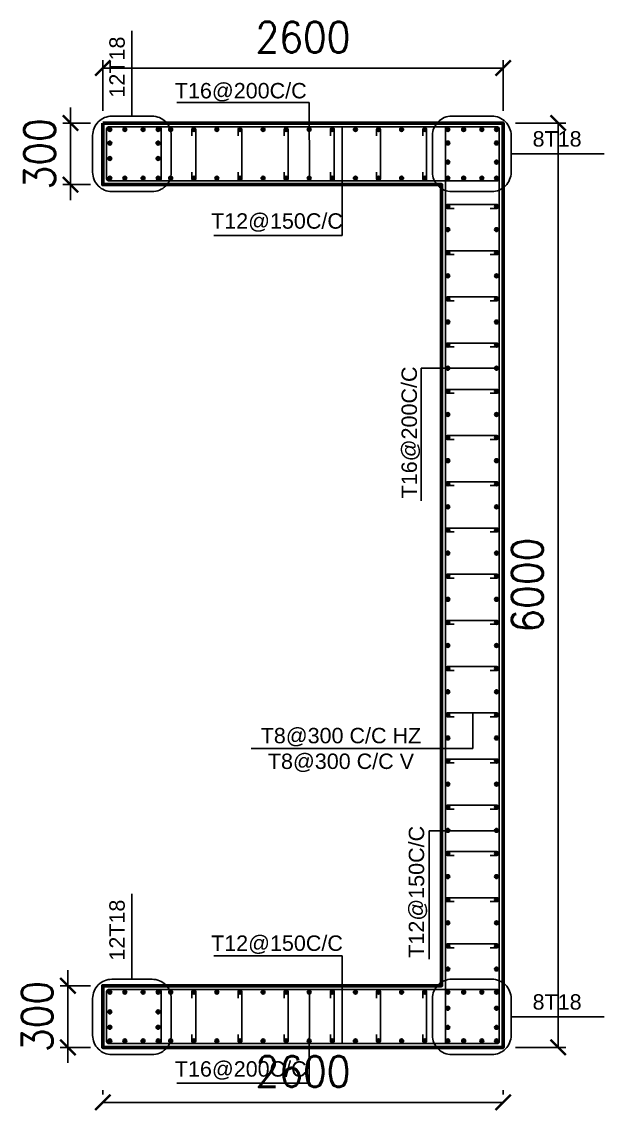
# Model space of a CAD drawing. Header units: millimetres. Extents: x -967280 to 3852, y 2833 to 1955156.
# Drawn here: x -402557 to -399924, y 466914 to 471837 of the extents above; entities that cross this region are included whole.
import ezdxf

# ---------------------------------------------------------------- set-up
doc = ezdxf.new("R2010")
doc.units = ezdxf.units.MM
doc.header["$LTSCALE"] = 1000
doc.header["$PDMODE"] = 35
doc.header["$PDSIZE"] = 25
for name, color, linetype in [('A-WALL-LOW', 4, 'Continuous'), ('BARS', 1, 'Continuous'), ('S -Beams', 2, 'Continuous'), ('ST-STEEL', 4, 'Continuous'), ('ST-TEXT', 3, 'Continuous')]:
    doc.layers.add(name, color=color, linetype=linetype)
doc.layers.add('ST-001-COL-SEC', color=6, linetype='Continuous', lineweight=60)
doc.styles.add('DIM 1', font='arial.ttf', dxfattribs={"width": 0.8})
doc.styles.add('STRECTURAL', font='arial.ttf')
doc.styles.add('TUNELNO', font='romans.shx', dxfattribs={"width": 0.9})
doc.styles.add('TXT DIM 25', font='arial.ttf')
doc.dimstyles.new('50', dxfattribs={"dimscale": 0.666667, "dimtxt": 0.5, "dimasz": 0.12, "dimexe": 0.1, "dimexo": 0.08, "dimgap": 0.15, "dimtad": 1, "dimlfac": 0.4, "dimzin": 4, "dimdsep": 46, "dimtxsty": 'DIM 1', "dimblk": 'ARCHTICK', "dimcen": 0.09, "dimdle": 0.1, "dimclrd": 1, "dimclre": 252, "dimclrt": 2, "dimadec": 0, "dimazin": 0, "dimtfac": 1, "dimtix": 1, "dimtmove": 0, "dimatfit": 3, "dimfxl": 33, "dimtolj": 1, "dimtzin": 0, "dimarcsym": 0})
doc.dimstyles.new('Copy(2) of DSEC', dxfattribs={"dimtxt": 200, "dimasz": 100, "dimexe": 50, "dimexo": 80, "dimgap": 100, "dimtad": 1, "dimdec": 0, "dimrnd": 5, "dimzin": 0, "dimdsep": 46, "dimtxsty": 'TUNELNO', "dimblk": 'ARCHTICK', "dimcen": 0.09, "dimclrd": 1, "dimclre": 1, "dimclrt": 3, "dimadec": 0, "dimazin": 0, "dimtfac": 0.78125, "dimtdec": 0, "dimtix": 1, "dimtmove": 2, "dimatfit": 3, "dimldrblk": 'ARCHTICK', "dimfxl": 1, "dimtolj": 1, "dimtzin": 0, "dimarcsym": 0})
doc.dimstyles.new('ST- DIM1-25', dxfattribs={"dimscale": 0.025, "dimtxt": 1000, "dimasz": 1000, "dimexe": 1000, "dimexo": 1000, "dimgap": 0.5, "dimtad": 2, "dimdec": 0, "dimrnd": 5, "dimzin": 0, "dimdsep": 46, "dimtxsty": 'TXT DIM 25', "dimblk": 'ARCHTICK', "dimcen": 90, "dimdle": 1000, "dimclrd": 1, "dimclre": 1, "dimclrt": 3, "dimadec": 1, "dimazin": 0, "dimtfac": 1, "dimtdec": 0, "dimtofl": 0, "dimtmove": 0, "dimatfit": 3, "dimfxl": 1, "dimtolj": 1, "dimtzin": 0, "dimarcsym": 0})

# ---------------------------------------------------------------- blocks, each defined once
blk = doc.blocks.new('D25')
at = {"layer": 'BARS'}
h = blk.add_hatch(color=256, dxfattribs=at)
h.dxf.hatch_style = 1
edge = h.paths.add_edge_path()
edge.add_arc((0, 0), 12.5, 0, 360)
at = {"layer": 'BARS', "color": 1}
blk.add_circle((0, 0), 12.5, dxfattribs=at)
at = {"layer": 'Defpoints'}
for p, q in [((12.5, 0), (-12.5, 0)), ((0, -12.5), (0, 12.5))]:
    blk.add_line(p, q, dxfattribs=at)
at = {"layer": 'ST-STEEL'}
blk.add_circle((0, 0), 12.5, dxfattribs=at)
blk = doc.blocks.new('_ArchTick')
at = {"color": 0, "linetype": 'ByBlock', "const_width": 0.15}
blk.add_lwpolyline([(-0.5, -0.5), (0.5, 0.5)], dxfattribs=at)
blk = doc.blocks.new('*D60')
at = {"layer": 'Defpoints', "color": 0, "transparency": 16777216}
for p in [(544854, 1635439.3), (544854, 1629439.3), (545211.1, 1629439.3)]:
    blk.add_point(p, dxfattribs=at)
at = {"layer": 'S -Beams', "color": 1, "lineweight": -2, "transparency": 16777216}
for p, q in [((544934, 1635439.3), (545261.1, 1635439.3)), ((545211.1, 1635439.3), (545211.1, 1629439.3)), ((544934, 1629439.3), (545261.1, 1629439.3))]:
    blk.add_line(p, q, dxfattribs=at)
at = {"layer": 'S -Beams', "color": 1, "lineweight": -2, "transparency": 16777216, "xscale": 100, "yscale": 100, "zscale": 100}
for p, rotation in [((545211.1, 1635439.3), 90), ((545211.1, 1629439.3), 270)]:
    blk.add_blockref('_ArchTick', p, dxfattribs=dict(at, rotation=rotation))
at = {"layer": 'S -Beams', "color": 3, "transparency": 16777216, "insert": (545011.1, 1632439.3), "char_height": 200, "attachment_point": 5, "rotation": 90, "style": 'TUNELNO'}
blk.add_mtext('\\A1;6000', dxfattribs=at)
blk = doc.blocks.new('*D61')
at = {"layer": 'Defpoints', "color": 0, "transparency": 16777216}
for p in [(542254, 1629082.2), (544854, 1629082.2), (544854, 1629082.2)]:
    blk.add_point(p, dxfattribs=at)
at = {"layer": 'S -Beams', "color": 1, "lineweight": -2, "transparency": 16777216}
for p, q in [((542254, 1629162.2), (542254, 1629132.2)), ((544854, 1629162.2), (544854, 1629132.2)), ((542254, 1629082.2), (544854, 1629082.2))]:
    blk.add_line(p, q, dxfattribs=at)
at = {"layer": 'S -Beams', "color": 1, "lineweight": -2, "transparency": 16777216, "xscale": 100, "yscale": 100, "zscale": 100, "rotation": 180}
blk.add_blockref('_ArchTick', (542254, 1629082.2), dxfattribs=at)
at = {"layer": 'S -Beams', "color": 1, "lineweight": -2, "transparency": 16777216, "xscale": 100, "yscale": 100, "zscale": 100}
blk.add_blockref('_ArchTick', (544854, 1629082.2), dxfattribs=at)
at = {"layer": 'S -Beams', "color": 3, "transparency": 16777216, "insert": (543554, 1629282.2), "char_height": 200, "attachment_point": 5, "style": 'TUNELNO'}
blk.add_mtext('\\A1;2600', dxfattribs=at)
blk = doc.blocks.new('*D62')
at = {"layer": 'Defpoints', "color": 0, "transparency": 16777216}
for p in [(544854, 1635796.4), (542254, 1635439.3), (544854, 1635439.3)]:
    blk.add_point(p, dxfattribs=at)
at = {"layer": 'S -Beams', "color": 1, "lineweight": -2, "transparency": 16777216}
for p, q in [((542254, 1635519.3), (542254, 1635846.4)), ((544854, 1635519.3), (544854, 1635846.4)), ((542254, 1635796.4), (544854, 1635796.4))]:
    blk.add_line(p, q, dxfattribs=at)
at = {"layer": 'S -Beams', "color": 1, "lineweight": -2, "transparency": 16777216, "xscale": 100, "yscale": 100, "zscale": 100, "rotation": 180}
blk.add_blockref('_ArchTick', (542254, 1635796.4), dxfattribs=at)
at = {"layer": 'S -Beams', "color": 1, "lineweight": -2, "transparency": 16777216, "xscale": 100, "yscale": 100, "zscale": 100}
blk.add_blockref('_ArchTick', (544854, 1635796.4), dxfattribs=at)
at = {"layer": 'S -Beams', "color": 3, "transparency": 16777216, "insert": (543554, 1635996.4), "char_height": 200, "attachment_point": 5, "style": 'TUNELNO'}
blk.add_mtext('\\A1;2600', dxfattribs=at)
blk = doc.blocks.new('*D63')
at = {"layer": 'Defpoints', "color": 0, "transparency": 16777216}
for p in [(542027.8, 1629839.3), (542254, 1629839.3), (542254, 1629439.3)]:
    blk.add_point(p, dxfattribs=at)
at = {"layer": 'S -Beams', "color": 1, "lineweight": -2, "transparency": 16777216}
for p, q in [((542027.8, 1629839.3), (542027.8, 1629939.3)), ((542174, 1629839.3), (541977.8, 1629839.3)), ((542027.8, 1629439.3), (542027.8, 1629839.3)), ((542174, 1629439.3), (541977.8, 1629439.3)), ((542027.8, 1629439.3), (542027.8, 1629339.3))]:
    blk.add_line(p, q, dxfattribs=at)
at = {"layer": 'S -Beams', "color": 1, "lineweight": -2, "transparency": 16777216, "xscale": 100, "yscale": 100, "zscale": 100}
for p, rotation in [((542027.8, 1629839.3), 270), ((542027.8, 1629439.3), 90)]:
    blk.add_blockref('_ArchTick', p, dxfattribs=dict(at, rotation=rotation))
at = {"layer": 'S -Beams', "color": 3, "transparency": 16777216, "insert": (541827.8, 1629639.3), "char_height": 200, "attachment_point": 5, "rotation": 90, "style": 'TUNELNO'}
blk.add_mtext('\\A1;300', dxfattribs=at)
blk = doc.blocks.new('*D64')
at = {"layer": 'Defpoints', "color": 0, "transparency": 16777216}
for p in [(542254, 1635439.3), (542043.8, 1635039.3), (542254, 1635039.3)]:
    blk.add_point(p, dxfattribs=at)
at = {"layer": 'S -Beams', "color": 1, "lineweight": -2, "transparency": 16777216}
for p, q in [((542043.8, 1635439.3), (542043.8, 1635539.3)), ((542174, 1635439.3), (541993.8, 1635439.3)), ((542043.8, 1635439.3), (542043.8, 1635039.3)), ((542174, 1635039.3), (541993.8, 1635039.3)), ((542043.8, 1635039.3), (542043.8, 1634939.3))]:
    blk.add_line(p, q, dxfattribs=at)
at = {"layer": 'S -Beams', "color": 1, "lineweight": -2, "transparency": 16777216, "xscale": 100, "yscale": 100, "zscale": 100}
for p, rotation in [((542043.8, 1635439.3), 270), ((542043.8, 1635039.3), 90)]:
    blk.add_blockref('_ArchTick', p, dxfattribs=dict(at, rotation=rotation))
at = {"layer": 'S -Beams', "color": 3, "transparency": 16777216, "insert": (541843.8, 1635239.3), "char_height": 200, "attachment_point": 5, "rotation": 90, "style": 'TUNELNO'}
blk.add_mtext('\\A1;300', dxfattribs=at)
blk = doc.blocks.new('ST_WAll')
at = {"layer": 'A-WALL-LOW', "color": 1}
for points in [[(542313.1, 1634994.3), (542574.1, 1634994.3, 0.414214), (542699.1, 1635119.3), (542699.1, 1635358.6, 0.414214), (542574.1, 1635483.6), (542313.1, 1635483.6, 0.414214), (542188.1, 1635358.6), (542188.1, 1635119.3, 0.414214)], [(544781, 1634994.6), (544520, 1634994.6, -0.414214), (544395, 1635119.6), (544395, 1635358.9, -0.414214), (544520, 1635483.9), (544781, 1635483.9, -0.414214), (544906, 1635358.9), (544906, 1635119.6, -0.414214)], [(542313.1, 1629392), (542574.1, 1629392, 0.414214), (542699.1, 1629517), (542699.1, 1629756.3, 0.414214), (542574.1, 1629881.3), (542313.1, 1629881.3, 0.414214), (542188.1, 1629756.3), (542188.1, 1629517, 0.414214)], [(544781, 1629392.3), (544520, 1629392.3, -0.414214), (544395, 1629517.3), (544395, 1629756.6, -0.414214), (544520, 1629881.6), (544781, 1629881.6, -0.414214), (544906, 1629756.6), (544906, 1629517.3, -0.414214)]]:
    blk.add_lwpolyline(points, format="xyb", close=True, dxfattribs=at)
at = {"layer": 'ST-001-COL-SEC'}
blk.add_lwpolyline([(542254, 1635439.3), (544854, 1635439.3), (544854, 1629439.3), (542254, 1629439.3), (542254, 1629839.3), (544454, 1629839.3), (544454, 1635039.3), (542254, 1635039.3)], close=True, dxfattribs=at)
at = {"layer": 'ST-STEEL'}
for points in [[(542291.5, 1635414.3), (544816.5, 1635414.3, -0.414214), (544829, 1635401.8), (544829, 1635076.8, -0.414214), (544816.5, 1635064.3), (542291.5, 1635064.3, -0.414214), (542279, 1635076.8), (542279, 1635401.8, -0.414214)], [(542291.5, 1635064.3), (542621, 1635064.3, 0.414214), (542633.5, 1635076.8), (542633.5, 1635401.8, 0.414214), (542621, 1635414.3), (542291.5, 1635414.3, 0.414214), (542279, 1635401.8), (542279, 1635076.8, 0.414214)], [(544816.5, 1635414.3), (544491.5, 1635414.3, 0.414214), (544479, 1635401.8), (544479, 1629476.8, 0.414214), (544491.5, 1629464.3), (544816.5, 1629464.3, 0.414214), (544829, 1629476.8), (544829, 1635401.8, 0.414214)], [(542291.5, 1629464.3), (544816.5, 1629464.3, 0.414214), (544829, 1629476.8), (544829, 1629801.8, 0.414214), (544816.5, 1629814.3), (542291.5, 1629814.3, 0.414214), (542279, 1629801.8), (542279, 1629476.8, 0.414214)], [(542291.5, 1629814.3), (542621, 1629814.3, -0.414214), (542633.5, 1629801.8), (542633.5, 1629476.8, -0.414214), (542621, 1629464.3), (542291.5, 1629464.3, -0.414214), (542279, 1629476.8), (542279, 1629801.8, -0.414214)]]:
    blk.add_lwpolyline(points, format="xyb", close=True, dxfattribs=at)
for points in [[(542832.4, 1635120.1), (542832.4, 1635078, 1), (542857.4, 1635078), (542857.4, 1635397.5, 1), (542832.4, 1635397.5), (542832.4, 1635355.3)], [(543132.4, 1635120.1), (543132.4, 1635078, 1), (543157.4, 1635078), (543157.4, 1635397.5, 1), (543132.4, 1635397.5), (543132.4, 1635355.3)], [(543432.4, 1635120.1), (543432.4, 1635078, 1), (543457.4, 1635078), (543457.4, 1635397.5, 1), (543432.4, 1635397.5), (543432.4, 1635355.3)], [(543732.4, 1635120.1), (543732.4, 1635078, 1), (543757.4, 1635078), (543757.4, 1635397.5, 1), (543732.4, 1635397.5), (543732.4, 1635355.3)], [(544032.4, 1635120.1), (544032.4, 1635078, 1), (544057.4, 1635078), (544057.4, 1635397.5, 1), (544032.4, 1635397.5), (544032.4, 1635355.3)], [(544332.4, 1635120.1), (544332.4, 1635078, 1), (544357.4, 1635078), (544357.4, 1635397.5, 1), (544332.4, 1635397.5), (544332.4, 1635355.3)], [(544770.5, 1634885.4), (544812.6, 1634885.4, 1), (544812.6, 1634910.4), (544493.1, 1634910.4, 1), (544493.1, 1634885.4), (544535.3, 1634885.4)], [(544770.5, 1634885.4), (544812.6, 1634885.4, 1), (544812.6, 1634910.4), (544493.1, 1634910.4, 1), (544493.1, 1634885.4), (544535.3, 1634885.4)], [(544770.5, 1634585.4), (544812.6, 1634585.4, 1), (544812.6, 1634610.4), (544493.1, 1634610.4, 1), (544493.1, 1634585.4), (544535.3, 1634585.4)], [(544770.5, 1634585.4), (544812.6, 1634585.4, 1), (544812.6, 1634610.4), (544493.1, 1634610.4, 1), (544493.1, 1634585.4), (544535.3, 1634585.4)], [(544770.5, 1634285.4), (544812.6, 1634285.4, 1), (544812.6, 1634310.4), (544493.1, 1634310.4, 1), (544493.1, 1634285.4), (544535.3, 1634285.4)], [(544770.5, 1634285.4), (544812.6, 1634285.4, 1), (544812.6, 1634310.4), (544493.1, 1634310.4, 1), (544493.1, 1634285.4), (544535.3, 1634285.4)], [(544770.5, 1633985.4), (544812.6, 1633985.4, 1), (544812.6, 1634010.4), (544493.1, 1634010.4, 1), (544493.1, 1633985.4), (544535.3, 1633985.4)], [(544770.5, 1633985.4), (544812.6, 1633985.4, 1), (544812.6, 1634010.4), (544493.1, 1634010.4, 1), (544493.1, 1633985.4), (544535.3, 1633985.4)], [(544770.5, 1633685.4), (544812.6, 1633685.4, 1), (544812.6, 1633710.4), (544493.1, 1633710.4, 1), (544493.1, 1633685.4), (544535.3, 1633685.4)], [(544770.5, 1633685.4), (544812.6, 1633685.4, 1), (544812.6, 1633710.4), (544493.1, 1633710.4, 1), (544493.1, 1633685.4), (544535.3, 1633685.4)], [(544770.5, 1633385.4), (544812.6, 1633385.4, 1), (544812.6, 1633410.4), (544493.1, 1633410.4, 1), (544493.1, 1633385.4), (544535.3, 1633385.4)], [(544770.5, 1633385.4), (544812.6, 1633385.4, 1), (544812.6, 1633410.4), (544493.1, 1633410.4, 1), (544493.1, 1633385.4), (544535.3, 1633385.4)], [(544770.5, 1633085.4), (544812.6, 1633085.4, 1), (544812.6, 1633110.4), (544493.1, 1633110.4, 1), (544493.1, 1633085.4), (544535.3, 1633085.4)], [(544770.5, 1633085.4), (544812.6, 1633085.4, 1), (544812.6, 1633110.4), (544493.1, 1633110.4, 1), (544493.1, 1633085.4), (544535.3, 1633085.4)], [(544770.5, 1632785.4), (544812.6, 1632785.4, 1), (544812.6, 1632810.4), (544493.1, 1632810.4, 1), (544493.1, 1632785.4), (544535.3, 1632785.4)], [(544770.5, 1632785.4), (544812.6, 1632785.4, 1), (544812.6, 1632810.4), (544493.1, 1632810.4, 1), (544493.1, 1632785.4), (544535.3, 1632785.4)], [(544770.5, 1632485.4), (544812.6, 1632485.4, 1), (544812.6, 1632510.4), (544493.1, 1632510.4, 1), (544493.1, 1632485.4), (544535.3, 1632485.4)], [(544770.5, 1632485.4), (544812.6, 1632485.4, 1), (544812.6, 1632510.4), (544493.1, 1632510.4, 1), (544493.1, 1632485.4), (544535.3, 1632485.4)], [(544770.5, 1632185.4), (544812.6, 1632185.4, 1), (544812.6, 1632210.4), (544493.1, 1632210.4, 1), (544493.1, 1632185.4), (544535.3, 1632185.4)], [(544770.5, 1632185.4), (544812.6, 1632185.4, 1), (544812.6, 1632210.4), (544493.1, 1632210.4, 1), (544493.1, 1632185.4), (544535.3, 1632185.4)], [(544770.5, 1631885.4), (544812.6, 1631885.4, 1), (544812.6, 1631910.4), (544493.1, 1631910.4, 1), (544493.1, 1631885.4), (544535.3, 1631885.4)], [(544770.5, 1631885.4), (544812.6, 1631885.4, 1), (544812.6, 1631910.4), (544493.1, 1631910.4, 1), (544493.1, 1631885.4), (544535.3, 1631885.4)], [(544770.5, 1631585.4), (544812.6, 1631585.4, 1), (544812.6, 1631610.4), (544493.1, 1631610.4, 1), (544493.1, 1631585.4), (544535.3, 1631585.4)], [(544770.5, 1631585.4), (544812.6, 1631585.4, 1), (544812.6, 1631610.4), (544493.1, 1631610.4, 1), (544493.1, 1631585.4), (544535.3, 1631585.4)], [(544770.5, 1631285.4), (544812.6, 1631285.4, 1), (544812.6, 1631310.4), (544493.1, 1631310.4, 1), (544493.1, 1631285.4), (544535.3, 1631285.4)], [(544770.5, 1631285.4), (544812.6, 1631285.4, 1), (544812.6, 1631310.4), (544493.1, 1631310.4, 1), (544493.1, 1631285.4), (544535.3, 1631285.4)], [(544770.5, 1630985.4), (544812.6, 1630985.4, 1), (544812.6, 1631010.4), (544493.1, 1631010.4, 1), (544493.1, 1630985.4), (544535.3, 1630985.4)], [(544770.5, 1630985.4), (544812.6, 1630985.4, 1), (544812.6, 1631010.4), (544493.1, 1631010.4, 1), (544493.1, 1630985.4), (544535.3, 1630985.4)], [(544770.5, 1630685.4), (544812.6, 1630685.4, 1), (544812.6, 1630710.4), (544493.1, 1630710.4, 1), (544493.1, 1630685.4), (544535.3, 1630685.4)], [(544770.5, 1630685.4), (544812.6, 1630685.4, 1), (544812.6, 1630710.4), (544493.1, 1630710.4, 1), (544493.1, 1630685.4), (544535.3, 1630685.4)], [(544770.5, 1630385.4), (544812.6, 1630385.4, 1), (544812.6, 1630410.4), (544493.1, 1630410.4, 1), (544493.1, 1630385.4), (544535.3, 1630385.4)], [(544770.5, 1630385.4), (544812.6, 1630385.4, 1), (544812.6, 1630410.4), (544493.1, 1630410.4, 1), (544493.1, 1630385.4), (544535.3, 1630385.4)], [(544770.5, 1630085.4), (544812.6, 1630085.4, 1), (544812.6, 1630110.4), (544493.1, 1630110.4, 1), (544493.1, 1630085.4), (544535.3, 1630085.4)], [(544770.5, 1630085.4), (544812.6, 1630085.4, 1), (544812.6, 1630110.4), (544493.1, 1630110.4, 1), (544493.1, 1630085.4), (544535.3, 1630085.4)], [(542832.4, 1629758.4), (542832.4, 1629800.5, -1), (542857.4, 1629800.5), (542857.4, 1629481, -1), (542832.4, 1629481), (542832.4, 1629523.2)], [(543132.4, 1629758.4), (543132.4, 1629800.5, -1), (543157.4, 1629800.5), (543157.4, 1629481, -1), (543132.4, 1629481), (543132.4, 1629523.2)], [(543432.4, 1629758.4), (543432.4, 1629800.5, -1), (543457.4, 1629800.5), (543457.4, 1629481, -1), (543432.4, 1629481), (543432.4, 1629523.2)], [(543732.4, 1629758.4), (543732.4, 1629800.5, -1), (543757.4, 1629800.5), (543757.4, 1629481, -1), (543732.4, 1629481), (543732.4, 1629523.2)], [(544032.4, 1629758.4), (544032.4, 1629800.5, -1), (544057.4, 1629800.5), (544057.4, 1629481, -1), (544032.4, 1629481), (544032.4, 1629523.2)], [(544332.4, 1629758.4), (544332.4, 1629800.5, -1), (544357.4, 1629800.5), (544357.4, 1629481, -1), (544332.4, 1629481), (544332.4, 1629523.2)]]:
    blk.add_lwpolyline(points, format="xyb", dxfattribs=at)
at = {"layer": 'ST-STEEL', "color": 0}
for p, xscale, rotation in [((542299.3, 1635397.5), -1.000000000000001, 90), ((542396.8, 1635397.5), -1.000000000000001, 90), ((542694.7, 1635397.5), -1.000000000000001, 90), ((542844.7, 1635397.5), -1.000000000000001, 90), ((542994.7, 1635397.5), -1.000000000000001, 90), ((543144.7, 1635397.5), -1.000000000000001, 90), ((543294.7, 1635397.5), -1.000000000000001, 90), ((543444.7, 1635397.5), -1.000000000000001, 90), ((543594.7, 1635397.5), -1.000000000000001, 90), ((543744.7, 1635397.5), -1.000000000000001, 90), ((543894.7, 1635397.5), -1.000000000000001, 90), ((544044.7, 1635397.5), -1.000000000000001, 90), ((544194.7, 1635397.5), -1.000000000000001, 90), ((544344.7, 1635397.5), -1.000000000000001, 90), ((544494.7, 1635397.5), -1.000000000000001, 90), ((544597.6, 1635397.5), -1.000000000000001, 90), ((544715.5, 1635397.5), -1.000000000000001, 90), ((544811, 1635397.5), -1.000000000000001, 90), ((542299.3, 1635309.1), -1.000000000000001, 90), ((544494.7, 1635309.6), -1.000000000000001, 90), ((544811, 1635309.6), -1.000000000000001, 90), ((542299.3, 1635209.2), -1.000000000000001, 90), ((542515.6, 1635081), -1, 270), ((542613.4, 1635081), -1, 270), ((544494.7, 1634897.5), -1.000000000000001, 90), ((544811, 1634897.5), -1.000000000000001, 90), ((544494.7, 1634747.5), -1.000000000000001, 90), ((544811, 1634747.5), -1.000000000000001, 90), ((544494.7, 1634597.5), -1.000000000000001, 90), ((544811, 1634597.5), -1.000000000000001, 90), ((544494.7, 1634447.5), -1.000000000000001, 90), ((544811, 1634447.5), -1.000000000000001, 90), ((544494.7, 1634297.5), -1.000000000000001, 90), ((544811, 1634297.5), -1.000000000000001, 90), ((544494.7, 1634147.5), -1.000000000000001, 90), ((544811, 1634147.5), -1.000000000000001, 90), ((544494.7, 1633997.5), -1.000000000000001, 90), ((544811, 1633997.5), -1.000000000000001, 90), ((544494.7, 1633847.5), -1.000000000000001, 90), ((544811, 1633847.5), -1.000000000000001, 90), ((544494.7, 1633697.5), -1.000000000000001, 90), ((544811, 1633697.5), -1.000000000000001, 90), ((544494.7, 1633547.5), -1.000000000000001, 90), ((544811, 1633547.5), -1.000000000000001, 90), ((544494.7, 1633397.5), -1.000000000000001, 90), ((544811, 1633397.5), -1.000000000000001, 90), ((544494.7, 1633247.5), -1.000000000000001, 90), ((544811, 1633247.5), -1.000000000000001, 90), ((544494.7, 1633097.5), -1.000000000000001, 90), ((544811, 1633097.5), -1.000000000000001, 90), ((544494.7, 1632947.5), -1.000000000000001, 90), ((544811, 1632947.5), -1.000000000000001, 90), ((544494.7, 1632797.5), -1.000000000000001, 90), ((544811, 1632797.5), -1.000000000000001, 90), ((544494.7, 1632647.5), -1.000000000000001, 90), ((544811, 1632647.5), -1.000000000000001, 90), ((544494.7, 1632497.5), -1.000000000000001, 90), ((544811, 1632497.5), -1.000000000000001, 90), ((544494.7, 1632347.5), -1.000000000000001, 90), ((544811, 1632347.5), -1.000000000000001, 90), ((544494.7, 1632197.5), -1.000000000000001, 90), ((544811, 1632197.5), -1.000000000000001, 90), ((544494.7, 1632047.5), -1.000000000000001, 90), ((544811, 1632047.5), -1.000000000000001, 90), ((544494.7, 1631897.5), -1.000000000000001, 90), ((544811, 1631897.5), -1.000000000000001, 90), ((544494.7, 1631747.5), -1.000000000000001, 90), ((544811, 1631747.5), -1.000000000000001, 90), ((544494.7, 1631597.5), -1.000000000000001, 90), ((544811, 1631597.5), -1.000000000000001, 90), ((544494.7, 1631447.5), -1.000000000000001, 90), ((544811, 1631447.5), -1.000000000000001, 90), ((544494.7, 1631297.5), -1.000000000000001, 90), ((544811, 1631297.5), -1.000000000000001, 90), ((544494.7, 1631147.5), -1.000000000000001, 90), ((544811, 1631147.5), -1.000000000000001, 90), ((544494.7, 1630997.5), -1.000000000000001, 90), ((544811, 1630997.5), -1.000000000000001, 90), ((544494.7, 1630847.5), -1.000000000000001, 90), ((544811, 1630847.5), -1.000000000000001, 90), ((544494.7, 1630697.5), -1.000000000000001, 90), ((544811, 1630697.5), -1.000000000000001, 90), ((544494.7, 1630547.5), -1.000000000000001, 90), ((544811, 1630547.5), -1.000000000000001, 90), ((544494.7, 1630397.5), -1.000000000000001, 90), ((544811, 1630397.5), -1.000000000000001, 90), ((544494.7, 1630247.5), -1.000000000000001, 90), ((544811, 1630247.5), -1.000000000000001, 90), ((544494.7, 1630097.5), -1.000000000000001, 90), ((544811, 1630097.5), -1.000000000000001, 90), ((544494.7, 1629947.5), -1.000000000000001, 90), ((544811, 1629947.5), -1.000000000000001, 90), ((542299.3, 1629797.5), -1.000000000000001, 90), ((542396.8, 1629797.5), -1.000000000000001, 90), ((542694.7, 1629797.5), -1.000000000000001, 90), ((542844.7, 1629797.5), -1.000000000000001, 90), ((542994.7, 1629797.5), -1.000000000000001, 90), ((543144.7, 1629797.5), -1.000000000000001, 90), ((543294.7, 1629797.5), -1.000000000000001, 90), ((543444.7, 1629797.5), -1.000000000000001, 90), ((543594.7, 1629797.5), -1.000000000000001, 90), ((543744.7, 1629797.5), -1.000000000000001, 90), ((543894.7, 1629797.5), -1.000000000000001, 90), ((544044.7, 1629797.5), -1.000000000000001, 90), ((544194.7, 1629797.5), -1.000000000000001, 90), ((544344.7, 1629797.5), -1.000000000000001, 90), ((544494.7, 1629797.5), -1.000000000000001, 90), ((544597.6, 1629797.5), -1.000000000000001, 90), ((544715.5, 1629797.5), -1.000000000000001, 90), ((544811, 1629797.5), -1.000000000000001, 90), ((542613.1, 1629669.3), -1, 270), ((544494.7, 1629692.9), -1.000000000000001, 90), ((544811, 1629692.9), -1.000000000000001, 90), ((542613.1, 1629569.4), -1, 270), ((542515.6, 1629481), -1, 270), ((542613.4, 1629481), -1, 270)]:
    blk.add_blockref('D25', p, dxfattribs=dict(at, xscale=xscale, rotation=rotation))
for p, rotation in [((542515.6, 1635397.5), 270), ((542613.4, 1635397.5), 270), ((542613.1, 1635309.1), 270), ((542613.1, 1635209.2), 270), ((544494.7, 1635185.6), 90), ((544811, 1635185.6), 90), ((542299.3, 1635081), 90), ((542396.8, 1635081), 90), ((542694.7, 1635081), 90), ((542844.7, 1635081), 90), ((542994.7, 1635081), 90), ((543144.7, 1635081), 90), ((543294.7, 1635081), 90), ((543444.7, 1635081), 90), ((543594.7, 1635081), 90), ((543744.7, 1635081), 90), ((543894.7, 1635081), 90), ((544044.7, 1635081), 90), ((544194.7, 1635081), 90), ((544344.7, 1635081), 90), ((544494.7, 1635081), 90), ((544597.6, 1635081), 90), ((544715.5, 1635081), 90), ((544811, 1635081), 90), ((542515.6, 1629797.5), 270), ((542613.4, 1629797.5), 270), ((542299.3, 1629669.3), 90), ((542299.3, 1629569.4), 90), ((544494.7, 1629569), 90), ((544811, 1629569), 90), ((542299.3, 1629481), 90), ((542396.8, 1629481), 90), ((542694.7, 1629481), 90), ((542844.7, 1629481), 90), ((542994.7, 1629481), 90), ((543144.7, 1629481), 90), ((543294.7, 1629481), 90), ((543444.7, 1629481), 90), ((543594.7, 1629481), 90), ((543744.7, 1629481), 90), ((543894.7, 1629481), 90), ((544044.7, 1629481), 90), ((544194.7, 1629481), 90), ((544344.7, 1629481), 90), ((544494.7, 1629481), 90), ((544597.6, 1629481), 90), ((544715.5, 1629481), 90), ((544811, 1629481), 90)]:
    blk.add_blockref('D25', p, dxfattribs=dict(at, rotation=rotation))
at = {"layer": 'ST-TEXT', "color": 3, "style": 'STRECTURAL'}
for p in [(542722, 1635599.3), (542722, 1629249.1)]:
    blk.add_text('T16@200C/C', height=100, dxfattribs=at).set_placement(p)
blk.add_text('T16@200C/C', height=100, rotation=90, dxfattribs=at).set_placement((544294.3, 1633002.8))
at = {"layer": 'ST-TEXT', "color": 3, "char_height": 100, "attachment_point": 5, "rotation": 90, "style": 'STRECTURAL'}
for s, insert in [('\\A1;12T18\\P  ', (542430.5, 1635802.5)), ('\\A1;T12@150C/C', (544301.1, 1630448.9))]:
    blk.add_mtext(s, dxfattribs=dict(at, insert=insert))
at = {"layer": 'ST-TEXT', "color": 3, "char_height": 100, "attachment_point": 5, "style": 'STRECTURAL'}
for s, insert in [('\\A1;8T18\\P  ', (545204.4, 1635252.4)), ('\\A1;T12@150C/C', (543385.3, 1634793.3)), ('\\A1;T8@300 C/C HZ\\PT8@300 C/C V  ', (543800.7, 1631369.6)), ('\\A1;T12@150C/C', (543385.3, 1630105.5))]:
    blk.add_mtext(s, dxfattribs=dict(at, insert=insert))
at = {"layer": 'ST-TEXT', "color": 3, "insert": (542430.5, 1630200.2), "char_height": 100, "width": 374.761, "attachment_point": 5, "rotation": 90, "style": 'STRECTURAL'}
blk.add_mtext('\\A1;12T18\\P  ', dxfattribs=at)
at = {"layer": 'ST-TEXT', "color": 3, "insert": (545204.4, 1629650.1), "char_height": 100, "width": 241.091, "attachment_point": 5, "style": 'STRECTURAL'}
blk.add_mtext('\\A1;8T18\\P  ', dxfattribs=at)
at = {"layer": 'S -Beams'}
for base, p1, p2, picture, middle in [((544854, 1635796.4), (542254, 1635439.3), (544854, 1635439.3), '*D62', (543554, 1635996.4)), ((544854, 1629082.2), (542254, 1629082.2), (544854, 1629082.2), '*D61', (543554, 1629282.2))]:
    dim = blk.add_linear_dim(base=base, p1=p1, p2=p2, dimstyle='Copy(2) of DSEC', dxfattribs=at)
    dim.commit()
    dim.dimension.update_dxf_attribs({"geometry": picture, "text_midpoint": middle})
for base, p1, p2, picture, middle in [((542043.8, 1635039.3), (542254, 1635439.3), (542254, 1635039.3), '*D64', (541843.8, 1635239.3)), ((542027.8, 1629839.3), (542254, 1629439.3), (542254, 1629839.3), '*D63', (541827.8, 1629639.3))]:
    dim = blk.add_linear_dim(base=base, p1=p1, p2=p2, angle=90, text='300', dimstyle='Copy(2) of DSEC', dxfattribs=at)
    dim.commit()
    dim.dimension.update_dxf_attribs({"geometry": picture, "text_midpoint": middle})
dim = blk.add_linear_dim(base=(545211.1, 1629439.3), p1=(544854, 1635439.3), p2=(544854, 1629439.3), angle=90, dimstyle='Copy(2) of DSEC', dxfattribs=at)
dim.commit()
dim.dimension.update_dxf_attribs({"geometry": '*D60', "text_midpoint": (545011.1, 1632439.3)})
for points in [[(543595.9, 1635085), (543595.3, 1635571.7), (542735.2, 1635571.7)], [(543595.3, 1635398.9), (543595.3, 1635571.7), (542735.2, 1635571.7)], [(544807.1, 1633847.5), (544321.4, 1633847), (544321.4, 1632986.8)], [(544494.7, 1633847), (544321.4, 1633847), (544321.4, 1632986.8)], [(543595.9, 1629797.2), (543595.3, 1629206.8), (542735.2, 1629206.8)], [(543595.3, 1629483.3), (543595.3, 1629206.8), (542735.2, 1629206.8)]]:
    blk.add_leader(points, dimstyle='50', override={"dimasz": 0.075, "dimtad": 0, "dimldrblk": 'Origin'})
at = {"layer": 'A-WALL-LOW', "color": 6}
for points in [[(542443.6, 1635483.6), (542443.6, 1636037.7), (542443.6, 1635688.2)], [(543809, 1635411.9), (543809, 1634708.1), (542975.7, 1634708.1)], [(544906, 1635239.3), (545156.7, 1635239.3), (545510.6, 1635239.3)], [(543809, 1635064.3), (543809, 1634708.1), (542975.7, 1634708.1)], [(544657.6, 1631607.5), (544657.6, 1631379.8), (543218.3, 1631379.8)], [(544828.2, 1630844.7), (544374, 1630844.7), (544374, 1630011.4)], [(544479, 1630844.7), (544374, 1630844.7), (544374, 1630011.4)], [(542443.6, 1629881.3), (542443.6, 1630435.4), (542443.6, 1630085.9)], [(543809, 1629466.6), (543809, 1630032.6), (542975.7, 1630032.6)], [(543809, 1629814.3), (543809, 1630032.6), (542975.7, 1630032.6)], [(544906, 1629637), (545156.7, 1629637), (545510.6, 1629637)]]:
    blk.add_leader(points, dimstyle='ST- DIM1-25', override={"dimasz": 1.5, "dimtad": 0}, dxfattribs=at)

msp = doc.modelspace()

# ---------------------------------------------------------------- block references
at = {"layer": 'S -Beams', "color": 8, "xscale": 0.6962368658832686, "yscale": 0.6962368658832686, "zscale": 0.6962368658832686}
msp.add_blockref('ST_WAll', (-779728.3, -667273.3), dxfattribs=at)

doc.saveas('drawing.dxf')
